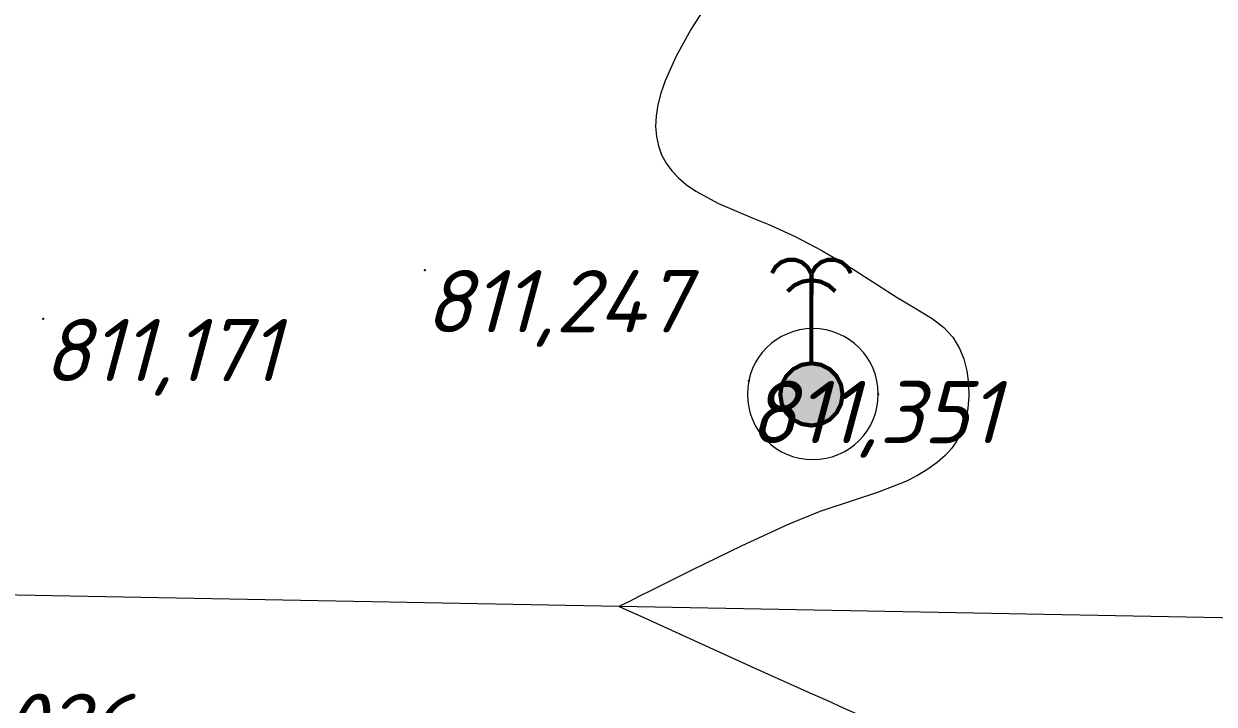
# Model space of a CAD drawing. Header units: metres. Extents: x 629572 to 645168, y 4785785 to 4790166.
# Drawn here: x 636010.14 to 636038.82, y 4788026.23 to 4788042.62 of the extents above; entities that cross this region are included whole.
import ezdxf

# ---------------------------------------------------------------- set-up
doc = ezdxf.new("R2010")
doc.units = ezdxf.units.M
doc.linetypes.add('Сплошная', pattern=[0])
doc.layers.get('0').update_dxf_attribs({"linetype": 'CONTINUOUS'})
for name, color, linetype in [('Горизонтали', 7, 'CONTINUOUS'), ('Здания и строения', 7, 'CONTINUOUS'), ('Нурсултан', 7, 'CONTINUOUS'), ('Фонтаны', 7, 'CONTINUOUS'), ('Фундамент проект. здания', 7, 'CONTINUOUS')]:
    doc.layers.add(name, color=color, linetype=linetype)
doc.styles.add('ISOCPEUR', font='isocpeui.ttf')

# ---------------------------------------------------------------- blocks, each defined once
blk = doc.blocks.new('94 - 307 фонтан_32768_4294967295')
at = {"true_color": 0xffffff}
blk.add_hatch(color=7, dxfattribs=at).paths.add_polyline_path([(0, 0.75), (-0.325, 0.676), (-0.586, 0.468), (-0.731, 0.167), (-0.731, -0.167), (-0.586, -0.468), (-0.325, -0.676), (0, -0.75), (0.325, -0.676), (0.586, -0.468), (0.731, -0.167), (0.731, 0.167), (0.586, 0.468), (0.325, 0.676), (0, 0.75)])
at = {"color": 96, "linetype": 'Continuous', "lineweight": 0, "true_color": 0x008000, "const_width": 0.1, "flags": 128}
for points in [[(-0.95, 2.921), (-0.863, 3.071), (-0.73, 3.183), (-0.567, 3.242), (-0.393, 3.242), (-0.23, 3.183), (-0.097, 3.071), (-0.01, 2.921)], [(0.01, 2.921), (0.097, 3.071), (0.23, 3.183), (0.393, 3.242), (0.567, 3.242), (0.73, 3.183), (0.863, 3.071), (0.95, 2.921)], [(0, 2.2), (0.001, 2.917)], [(-0.575, 2.482), (-0.412, 2.627), (-0.215, 2.718), (0, 2.75), (0.215, 2.718), (0.412, 2.627), (0.575, 2.482)], [(0, 0.75), (0, 2.2)]]:
    blk.add_lwpolyline(points, dxfattribs=at)
blk.add_lwpolyline([(0, 0.75), (0.232, 0.713), (0.441, 0.607), (0.607, 0.441), (0.713, 0.232), (0.75, 0), (0.713, -0.232), (0.607, -0.441), (0.441, -0.607), (0.232, -0.713), (0, -0.75), (-0.232, -0.713), (-0.441, -0.607), (-0.607, -0.441), (-0.713, -0.232), (-0.75, 0), (-0.713, 0.232), (-0.607, 0.441), (-0.441, 0.607), (-0.232, 0.713), (0, 0.75)], close=True, dxfattribs=at)
at = {"color": 7, "linetype": 'Continuous', "lineweight": 0, "true_color": 0xffffff, "flags": 128}
blk.add_lwpolyline([(0, 0.75), (-0.325, 0.676), (-0.586, 0.468), (-0.731, 0.167), (-0.731, -0.167), (-0.586, -0.468), (-0.325, -0.676), (0, -0.75), (0.325, -0.676), (0.586, -0.468), (0.731, -0.167), (0.731, 0.167), (0.586, 0.468), (0.325, 0.676), (0, 0.75)], close=True, dxfattribs=at)
at = {"color": 7, "style": 'ISOCPEUR', "flags": 1}
for tag in ['X', 'Отметка', 'Имя объекта CREDO-III', 'Код объекта CREDO-III', 'Y']:
    blk.add_attdef(tag, (0, 0), '', height=2.5, dxfattribs=at)

msp = doc.modelspace()

# ---------------------------------------------------------------- linework, layer by layer
at = {"layer": 'Горизонтали', "color": 34, "linetype": 'Сплошная', "lineweight": 0, "true_color": 0xa55200, "elevation": 811.5, "flags": 128}
for points in [[(636067.775, 4788056.996), (636067.622, 4788057.207), (636067.474, 4788057.387), (636067.256, 4788057.593), (636066.522, 4788058.164), (636065.366, 4788058.964), (636063.794, 4788059.988), (636061.573, 4788061.369), (636059.464, 4788062.607), (636057.478, 4788063.697), (636055.628, 4788064.631), (636054.759, 4788065.038), (636053.926, 4788065.404), (636053.131, 4788065.73), (636052.375, 4788066.015), (636051.656, 4788066.259), (636050.977, 4788066.461), (636050.338, 4788066.623), (636049.738, 4788066.743), (636049.102, 4788066.831), (636048.49, 4788066.871), (636047.901, 4788066.864), (636047.333, 4788066.81), (636046.785, 4788066.708), (636046.254, 4788066.559), (636045.739, 4788066.361), (636045.237, 4788066.114), (636044.76, 4788065.827), (636044.289, 4788065.49), (636043.82, 4788065.101), (636043.347, 4788064.654), (636042.874, 4788064.156), (636042.375, 4788063.582), (636041.837, 4788062.915), (636041.18, 4788062.058), (636038.818, 4788058.862), (636037.114, 4788056.541), (636035.797, 4788054.779), (636034.545, 4788053.148), (636033.342, 4788051.626), (636031.179, 4788048.984), (636028.787, 4788046.053), (636027.96, 4788044.994), (636027.273, 4788044.071), (636026.684, 4788043.225), (636026.211, 4788042.478), (636025.847, 4788041.821), (636025.591, 4788041.247), (636025.489, 4788040.949), (636025.417, 4788040.666), (636025.375, 4788040.398), (636025.363, 4788040.144), (636025.381, 4788039.904), (636025.43, 4788039.678), (636025.508, 4788039.465), (636025.617, 4788039.264), (636025.751, 4788039.08), (636025.914, 4788038.907), (636026.108, 4788038.742), (636026.334, 4788038.584), (636026.88, 4788038.288), (636027.685, 4788037.945), (636028.087, 4788037.781), (636028.723, 4788037.493), (636029.35, 4788037.168), (636029.97, 4788036.805), (636030.708, 4788036.334), (636031.18, 4788036.029), (636031.572, 4788035.794), (636032.022, 4788035.517), (636032.304, 4788035.301), (636032.522, 4788035.068), (636032.685, 4788034.801), (636032.787, 4788034.546), (636032.86, 4788034.261), (636032.903, 4788033.958), (636032.912, 4788033.651), (636032.888, 4788033.356), (636032.832, 4788033.076), (636032.745, 4788032.818), (636032.629, 4788032.587), (636032.499, 4788032.398), (636032.338, 4788032.22), (636032.146, 4788032.05), (636031.924, 4788031.89), (636031.673, 4788031.74), (636031.391, 4788031.598), (636030.71, 4788031.329), (636030.148, 4788031.147), (636029.342, 4788030.878), (636028.573, 4788030.57), (636027.438, 4788030.048), (636026.236, 4788029.462), (636025.257, 4788028.972), (636025.257, 4788028.972), (636024.975, 4788028.831), (636024.715, 4788028.7), (636024.523, 4788028.604), (636024.515, 4788028.599), (636024.486, 4788028.585)], [(636024.486, 4788028.585), (636025.092, 4788028.309), (636027.756, 4788027.096), (636029.079, 4788026.505), (636029.501, 4788026.317), (636029.883, 4788026.145), (636030.194, 4788026.003), (636030.414, 4788025.902), (636030.414, 4788025.902), (636030.505, 4788025.86), (636030.532, 4788025.847), (636030.573, 4788025.829), (636030.576, 4788025.827), (636030.582, 4788025.825)]]:
    msp.add_lwpolyline(points, dxfattribs=at)
at = {"layer": 'Здания и строения', "color": 8, "linetype": 'Сплошная', "lineweight": 0, "flags": 128}
msp.add_lwpolyline([(636029.15, 4788035.276, 1), (636029.15, 4788032.121, 1), (636029.15, 4788035.276)], format="xyb", close=True, dxfattribs=at)
at = {"layer": 'Нурсултан', "color": 7}
for p in [(636019.804, 4788036.687, 24.57), (636010.611, 4788035.511, 24.494), (636027.605, 4788034.017, 24.674), (636030.727, 4788033.696, 24.716)]:
    msp.add_point(p, dxfattribs=at)
at = {"layer": 'Фундамент проект. здания', "color": 7, "linetype": 'Continuous', "lineweight": 0, "flags": 128}
msp.add_lwpolyline([(636051.52, 4788029.183), (636051.344, 4788027.921), (636049.237, 4788028.119), (636001.861, 4788029.011), (636002.026, 4788025.057), (635997.22, 4788025.241), (635997.412, 4788029.414)], dxfattribs=at)

# ---------------------------------------------------------------- block references
at = {"layer": 'Фонтаны', "color": 7, "linetype": 'Continuous'}
msp.add_blockref('94 - 307 фонтан_32768_4294967295', (636029.116, 4788033.692, 795.239), dxfattribs=at)

# ---------------------------------------------------------------- texts
at = {"layer": 'Нурсултан', "color": 251, "char_height": 1.5, "attachment_point": 1, "style": 'ISOCPEUR'}
for s, insert in [('811,247', (636019.804, 4788036.687, 24.57)), ('811,171', (636010.611, 4788035.511, 24.494)), ('811,351', (636027.605, 4788034.017, 24.674)), ('811,026', (636006.464, 4788026.485, 24.349))]:
    msp.add_mtext(s, dxfattribs=dict(at, insert=insert))

doc.saveas('drawing.dxf')
